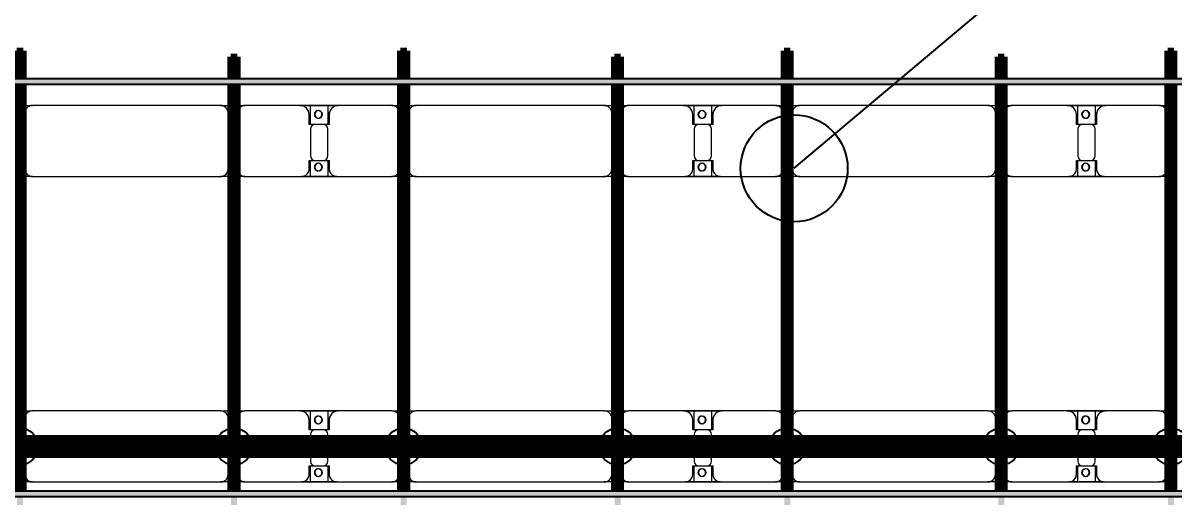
# Model space of a CAD drawing. Header units: millimetres. Extents: x -268744 to 115753, y -96240 to -10461.
# Drawn here: x -194474 to -186944, y -22647 to -19543 of the extents above; entities that cross this region are included whole.
import ezdxf

# ---------------------------------------------------------------- set-up
doc = ezdxf.new("R2010")
doc.units = ezdxf.units.MM
for name, color, linetype, lineweight in [('A-ANNO-DIMS', 211, 'Continuous', 9), ('A-ANNO-DIMS-900', 211, 'Continuous', 9), ('A-GENM', 13, 'Continuous', 9), ('S-BEAM', 12, 'Continuous', 9)]:
    doc.layers.add(name, color=color, linetype=linetype, lineweight=lineweight)
for name, color, linetype in [('GC-BICH NEO', 6, 'Continuous'), ('GC-DAY NEO', 5, 'Continuous'), ('GC-HOP 40x60 GIA CUONG', 1, 'Continuous')]:
    doc.layers.add(name, color=color, linetype=linetype)
doc.styles.add('Trebuchet MS', font='trebuc.ttf', dxfattribs={"width": 0.8, "height": 2700})
doc.dimstyles.new('Arc_Length_-_3mm_Trebuchet_MS_3', dxfattribs={"dimscale": 304.8, "dimtxt": 2783.567448, "dimasz": 2.952756, "dimexe": 4.429134, "dimexo": 4.429134, "dimgap": 0.885827, "dimtad": 1, "dimdec": 0, "dimrnd": 10, "dimzin": 0, "dimdsep": 46, "dimtxsty": 'Trebuchet MS', "dimblk1": 'OBLIQUE', "dimblk2": 'OBLIQUE', "dimsah": 1, "dimcen": 0.09, "dimdle": 2.952756, "dimazin": 0, "dimtfac": 1, "dimtdec": 4, "dimtix": 1, "dimtmove": 0, "dimatfit": 3, "dimfxl": 1, "dimtvp": 1, "dimtfill": 1, "dimtolj": 1, "dimtzin": 0, "dimarcsym": 2})

# ---------------------------------------------------------------- blocks, each defined once
blk = doc.blocks.new('Dai phao do pin - DẢI PHAO ĐỠ PIN-V27-KHUNG KẾT CẤU BÈ PIN 1')
at = {"layer": 'A-GENM', "color": 7}
for p, q in [((59557.6, 241.6), (59619.7, 241.6)), ((59557.6, 241.6), (59619.7, 241.6)), ((60850.3, 241.6), (59619.7, 241.6)), ((60850.3, 241.6), (60917.6, 241.6)), ((60850.3, 241.6), (60917.6, 241.6)), ((60957.6, 241.6), (61009.7, 241.6)), ((60957.6, 241.6), (61009.7, 241.6)), ((61369.7, 241.6), (61009.7, 241.6)), ((61369.7, 241.6), (61552.2, 241.6)), ((61552.2, 241.6), (61369.7, 241.6)), ((61437.8, 241.6), (61620.3, 241.6)), ((61437.8, 116.2), (61437.8, 241.6)), ((61620.3, 241.6), (61437.8, 241.6)), ((61552.2, 241.6), (61552.2, 116.2)), ((61970.3, 241.6), (61620.3, 241.6)), ((61970.3, 241.6), (62027.6, 241.6)), ((61970.3, 241.6), (62027.6, 241.6)), ((62067.6, 241.6), (62129.7, 241.6)), ((62067.6, 241.6), (62129.7, 241.6)), ((63360.3, 241.6), (62129.7, 241.6)), ((63360.3, 241.6), (63427.6, 241.6)), ((63360.3, 241.6), (63427.6, 241.6)), ((63467.6, 241.6), (63519.7, 241.6)), ((63467.6, 241.6), (63519.7, 241.6)), ((63879.7, 241.6), (63519.7, 241.6)), ((63879.7, 241.6), (64062.2, 241.6)), ((64062.2, 241.6), (63879.7, 241.6)), ((63947.8, 241.6), (64130.3, 241.6)), ((63947.8, 116.2), (63947.8, 241.6)), ((64130.3, 241.6), (63947.8, 241.6)), ((64062.2, 241.6), (64062.2, 116.2)), ((64480.3, 241.6), (64130.3, 241.6)), ((64480.3, 241.6), (64537.6, 241.6)), ((64480.3, 241.6), (64537.6, 241.6)), ((64577.6, 241.6), (64639.7, 241.6)), ((64577.6, 241.6), (64639.7, 241.6)), ((65870.3, 241.6), (64639.7, 241.6)), ((65870.3, 241.6), (65937.6, 241.6)), ((65870.3, 241.6), (65937.6, 241.6)), ((65977.6, 241.6), (66029.7, 241.6)), ((65977.6, 241.6), (66029.7, 241.6)), ((66389.7, 241.6), (66029.7, 241.6)), ((66389.7, 241.6), (66572.2, 241.6)), ((66572.2, 241.6), (66389.7, 241.6)), ((66457.8, 241.6), (66640.3, 241.6)), ((66457.8, 116.2), (66457.8, 241.6)), ((66640.3, 241.6), (66457.8, 241.6)), ((66572.2, 241.6), (66572.2, 116.2)), ((66990.3, 241.6), (66640.3, 241.6)), ((66990.3, 241.6), (67047.6, 241.6)), ((66990.3, 241.6), (67047.6, 241.6)), ((59569.7, 191.6), (59569.7, -173.4)), ((60900.3, -173.4), (60900.3, 191.6)), ((60959.7, 191.6), (60959.7, -173.4)), ((61429.7, 118.2), (61429.7, 181.6)), ((61560.3, 181.6), (61560.3, 118.2)), ((62020.3, -173.4), (62020.3, 191.6)), ((62079.7, 191.6), (62079.7, -173.4)), ((63410.3, -173.4), (63410.3, 191.6)), ((63469.7, 191.6), (63469.7, -173.4)), ((63939.7, 118.2), (63939.7, 181.6)), ((64070.3, 181.6), (64070.3, 118.2)), ((64530.3, -173.4), (64530.3, 191.6)), ((64589.7, 191.6), (64589.7, -173.4)), ((65920.3, -173.4), (65920.3, 191.6)), ((65979.7, 191.6), (65979.7, -173.4)), ((66449.7, 118.2), (66449.7, 181.6)), ((66580.3, 181.6), (66580.3, 118.2)), ((67040.3, -173.4), (67040.3, 191.6)), ((61522.2, 118.2), (61429.7, 118.2)), ((61437.8, 88.2), (61437.8, -88.2)), ((61560.3, 118.2), (61467.8, 118.2)), ((61552.2, -88.2), (61552.2, 88.2)), ((64032.2, 118.2), (63939.7, 118.2)), ((63947.8, 88.2), (63947.8, -88.2)), ((64070.3, 118.2), (63977.8, 118.2)), ((64062.2, -88.2), (64062.2, 88.2)), ((66542.2, 118.2), (66449.7, 118.2)), ((66457.8, 88.2), (66457.8, -88.2)), ((66580.3, 118.2), (66487.8, 118.2)), ((66572.2, -88.2), (66572.2, 88.2)), ((61429.7, -173.4), (61429.7, -118.2)), ((61429.7, -118.2), (61522.2, -118.2)), ((61437.8, -223.4), (61437.8, -116.2)), ((61467.8, -118.2), (61560.3, -118.2)), ((61552.2, -116.2), (61552.2, -223.4)), ((61560.3, -118.2), (61560.3, -173.4)), ((63939.7, -173.4), (63939.7, -118.2)), ((63939.7, -118.2), (64032.2, -118.2)), ((63947.8, -223.4), (63947.8, -116.2)), ((63977.8, -118.2), (64070.3, -118.2)), ((64062.2, -116.2), (64062.2, -223.4)), ((64070.3, -118.2), (64070.3, -173.4)), ((66449.7, -173.4), (66449.7, -118.2)), ((66449.7, -118.2), (66542.2, -118.2)), ((66457.8, -223.4), (66457.8, -116.2)), ((66487.8, -118.2), (66580.3, -118.2)), ((66572.2, -116.2), (66572.2, -223.4)), ((66580.3, -118.2), (66580.3, -173.4)), ((59619.7, -223.4), (59557.6, -223.4)), ((59619.7, -223.4), (59557.6, -223.4)), ((59619.7, -223.4), (60850.3, -223.4)), ((60917.6, -223.4), (60850.3, -223.4)), ((60917.6, -223.4), (60850.3, -223.4)), ((61009.7, -223.4), (60957.6, -223.4)), ((61009.7, -223.4), (60957.6, -223.4)), ((61009.7, -223.4), (61379.7, -223.4)), ((61552.2, -223.4), (61379.7, -223.4)), ((61379.7, -223.4), (61552.2, -223.4)), ((61610.3, -223.4), (61437.8, -223.4)), ((61437.8, -223.4), (61610.3, -223.4)), ((61610.3, -223.4), (61970.3, -223.4)), ((62027.6, -223.4), (61970.3, -223.4)), ((62027.6, -223.4), (61970.3, -223.4)), ((62129.7, -223.4), (62067.6, -223.4)), ((62129.7, -223.4), (62067.6, -223.4)), ((62129.7, -223.4), (63360.3, -223.4)), ((63427.6, -223.4), (63360.3, -223.4)), ((63427.6, -223.4), (63360.3, -223.4)), ((63519.7, -223.4), (63467.6, -223.4)), ((63519.7, -223.4), (63467.6, -223.4)), ((63519.7, -223.4), (63889.7, -223.4)), ((64062.2, -223.4), (63889.7, -223.4)), ((63889.7, -223.4), (64062.2, -223.4)), ((64120.3, -223.4), (63947.8, -223.4)), ((63947.8, -223.4), (64120.3, -223.4)), ((64120.3, -223.4), (64480.3, -223.4)), ((64537.6, -223.4), (64480.3, -223.4)), ((64537.6, -223.4), (64480.3, -223.4)), ((64639.7, -223.4), (64577.6, -223.4)), ((64639.7, -223.4), (64577.6, -223.4)), ((64639.7, -223.4), (65870.3, -223.4)), ((65937.6, -223.4), (65870.3, -223.4)), ((65937.6, -223.4), (65870.3, -223.4)), ((66029.7, -223.4), (65977.6, -223.4)), ((66029.7, -223.4), (65977.6, -223.4)), ((66029.7, -223.4), (66399.7, -223.4)), ((66572.2, -223.4), (66399.7, -223.4)), ((66399.7, -223.4), (66572.2, -223.4)), ((66630.3, -223.4), (66457.8, -223.4)), ((66457.8, -223.4), (66630.3, -223.4)), ((66630.3, -223.4), (66990.3, -223.4)), ((67047.6, -223.4), (66990.3, -223.4)), ((67047.6, -223.4), (66990.3, -223.4))]:
    blk.add_line(p, q, dxfattribs=at)
for centre, radius, start, end in [((59619.7, 191.6), 50, 90, 180), ((59619.7, 191.6), 50, 105, 135), ((60850.3, 191.6), 50, 0, 90), ((60850.3, 191.6), 50, 60, 90), ((61009.7, 191.6), 50, 90, 180), ((61009.7, 191.6), 50, 105, 180), ((61369.7, 181.6), 60, 360, 90), ((61369.7, 181.6), 60, 360, 60), ((61620.3, 181.6), 60, 90, 180), ((61620.3, 181.6), 60, 120, 180), ((61970.3, 191.6), 50, 360, 90), ((61970.3, 191.6), 50, 360, 75), ((62129.7, 191.6), 50, 90, 180), ((62129.7, 191.6), 50, 105, 135), ((63360.3, 191.6), 50, 0, 90), ((63360.3, 191.6), 50, 60, 90), ((63519.7, 191.6), 50, 90, 180), ((63519.7, 191.6), 50, 105, 180), ((63879.7, 181.6), 60, 0, 90), ((63879.7, 181.6), 60, 0, 60), ((64130.3, 181.6), 60, 90, 180), ((64130.3, 181.6), 60, 120, 180), ((64480.3, 191.6), 50, 0, 90), ((64480.3, 191.6), 50, 0, 75), ((64639.7, 191.6), 50, 90, 180), ((64639.7, 191.6), 50, 105, 135), ((65870.3, 191.6), 50, 0, 90), ((65870.3, 191.6), 50, 60, 90), ((66029.7, 191.6), 50, 90, 180), ((66029.7, 191.6), 50, 105, 180), ((66389.7, 181.6), 60, 0, 90), ((66389.7, 181.6), 60, 0, 60), ((66640.3, 181.6), 60, 90, 180), ((66640.3, 181.6), 60, 120, 180), ((66990.3, 191.6), 50, 0, 90), ((66990.3, 191.6), 50, 0, 75), ((59619.7, 191.6), 50, 150, 180), ((60850.3, 191.6), 50, 15, 30), ((61488.6, 183.2), 25, 360, 180), ((61488.6, 183.2), 25, 180, 0), ((61488.6, 183.2), 25, 360, 165), ((61491.4, 183.2), 25, 360, 180), ((61491.4, 183.2), 25, 90, 180), ((61491.4, 183.2), 25, 180, 0), ((61491.4, 183.2), 25, 180, 300), ((61488.6, 183.2), 25, 210, 360), ((61491.4, 183.2), 25, 15, 75), ((61491.4, 183.2), 25, 330, 345), ((62129.7, 191.6), 50, 150, 180), ((63360.3, 191.6), 50, 15, 30), ((63998.6, 183.2), 25, 360, 180), ((63998.6, 183.2), 25, 180, 360), ((63998.6, 183.2), 25, 360, 165), ((64001.4, 183.2), 25, 360, 180), ((64001.4, 183.2), 25, 90, 180), ((64001.4, 183.2), 25, 180, 0), ((64001.4, 183.2), 25, 180, 300), ((63998.6, 183.2), 25, 210, 360), ((64001.4, 183.2), 25, 15, 75), ((64001.4, 183.2), 25, 330, 345), ((64639.7, 191.6), 50, 150, 180), ((65870.3, 191.6), 50, 15, 30), ((66508.6, 183.2), 25, 360, 180), ((66508.6, 183.2), 25, 180, 0), ((66508.6, 183.2), 25, 360, 165), ((66511.4, 183.2), 25, 0, 180), ((66511.4, 183.2), 25, 90, 180), ((66511.4, 183.2), 25, 180, 0), ((66511.4, 183.2), 25, 180, 300), ((66508.6, 183.2), 25, 210, 360), ((66511.4, 183.2), 25, 15, 75), ((66511.4, 183.2), 25, 330, 345), ((61467.8, 88.2), 30, 90, 180), ((61522.2, 88.2), 30, 360, 90), ((63977.8, 88.2), 30, 90, 180), ((64032.2, 88.2), 30, 360, 90), ((66487.8, 88.2), 30, 90, 180), ((66542.2, 88.2), 30, 0, 90), ((61467.8, -88.2), 30, 180, 270), ((61488.6, -161.8), 25, 360, 180), ((61488.6, -161.8), 25, 105, 165), ((61491.4, -161.8), 25, 360, 180), ((61491.4, -161.8), 25, 105, 180), ((61488.6, -161.8), 25, 360, 75), ((61491.4, -161.8), 25, 15, 75), ((61522.2, -88.2), 30, 270, 0), ((63977.8, -88.2), 30, 180, 270), ((63998.6, -161.8), 25, 360, 180), ((63998.6, -161.8), 25, 105, 165), ((64001.4, -161.8), 25, 360, 180), ((64001.4, -161.8), 25, 105, 180), ((63998.6, -161.8), 25, 360, 75), ((64001.4, -161.8), 25, 15, 75), ((64032.2, -88.2), 30, 270, 0), ((66487.8, -88.2), 30, 180, 270), ((66508.6, -161.8), 25, 360, 180), ((66508.6, -161.8), 25, 105, 165), ((66511.4, -161.8), 25, 0, 180), ((66511.4, -161.8), 25, 105, 180), ((66508.6, -161.8), 25, 360, 75), ((66511.4, -161.8), 25, 15, 75), ((66542.2, -88.2), 30, 270, 360), ((59619.7, -173.4), 50, 180, 270), ((59619.7, -173.4), 50, 180, 210), ((59619.7, -173.4), 50, 240, 270), ((60850.3, -173.4), 50, 270, 360), ((60850.3, -173.4), 50, 285, 300), ((60850.3, -173.4), 50, 330, 360), ((61009.7, -173.4), 50, 180, 270), ((61009.7, -173.4), 50, 180, 255), ((61379.7, -173.4), 50, 270, 0), ((61379.7, -173.4), 50, 285, 0), ((61488.6, -161.8), 25, 180, 360), ((61488.6, -161.8), 25, 195, 360), ((61491.4, -161.8), 25, 180, 0), ((61491.4, -161.8), 25, 180, 270), ((61491.4, -161.8), 25, 285, 345), ((61610.3, -173.4), 50, 180, 270), ((61610.3, -173.4), 50, 180, 255), ((61970.3, -173.4), 50, 270, 0), ((61970.3, -173.4), 50, 285, 0), ((62129.7, -173.4), 50, 180, 270), ((62129.7, -173.4), 50, 180, 210), ((62129.7, -173.4), 50, 240, 270), ((63360.3, -173.4), 50, 270, 360), ((63360.3, -173.4), 50, 285, 300), ((63360.3, -173.4), 50, 330, 360), ((63519.7, -173.4), 50, 180, 270), ((63519.7, -173.4), 50, 180, 255), ((63889.7, -173.4), 50, 270, 0), ((63889.7, -173.4), 50, 285, 0), ((63998.6, -161.8), 25, 180, 360), ((63998.6, -161.8), 25, 195, 360), ((64001.4, -161.8), 25, 180, 0), ((64001.4, -161.8), 25, 180, 270), ((64001.4, -161.8), 25, 285, 345), ((64120.3, -173.4), 50, 180, 270), ((64120.3, -173.4), 50, 180, 255), ((64480.3, -173.4), 50, 270, 360), ((64480.3, -173.4), 50, 285, 0), ((64639.7, -173.4), 50, 180, 270), ((64639.7, -173.4), 50, 180, 210), ((64639.7, -173.4), 50, 240, 270), ((65870.3, -173.4), 50, 270, 360), ((65870.3, -173.4), 50, 285, 300), ((65870.3, -173.4), 50, 330, 360), ((66029.7, -173.4), 50, 180, 270), ((66029.7, -173.4), 50, 180, 255), ((66399.7, -173.4), 50, 270, 360), ((66399.7, -173.4), 50, 285, 0), ((66508.6, -161.8), 25, 180, 360), ((66508.6, -161.8), 25, 195, 360), ((66511.4, -161.8), 25, 180, 360), ((66511.4, -161.8), 25, 180, 270), ((66511.4, -161.8), 25, 285, 345), ((66630.3, -173.4), 50, 180, 270), ((66630.3, -173.4), 50, 180, 255), ((66990.3, -173.4), 50, 270, 0), ((66990.3, -173.4), 50, 285, 0)]:
    blk.add_arc(centre, radius, start, end, dxfattribs=at)
blk = doc.blocks.new('Dai phao do pin - DẢI PHAO ĐỠ PIN-V28-KHUNG KẾT CẤU BÈ PIN 1')
at = {"layer": 'A-GENM', "color": 7}
for p, q in [((59557.6, 241.6), (59619.7, 241.6)), ((59557.6, 241.6), (59619.7, 241.6)), ((60850.3, 241.6), (59619.7, 241.6)), ((60850.3, 241.6), (60917.6, 241.6)), ((60850.3, 241.6), (60917.6, 241.6)), ((60957.6, 241.6), (61009.7, 241.6)), ((60957.6, 241.6), (61009.7, 241.6)), ((61369.7, 241.6), (61009.7, 241.6)), ((61369.7, 241.6), (61552.2, 241.6)), ((61552.2, 241.6), (61369.7, 241.6)), ((61437.8, 241.6), (61620.3, 241.6)), ((61437.8, 116.2), (61437.8, 241.6)), ((61620.3, 241.6), (61437.8, 241.6)), ((61552.2, 241.6), (61552.2, 116.2)), ((61970.3, 241.6), (61620.3, 241.6)), ((61970.3, 241.6), (62027.6, 241.6)), ((61970.3, 241.6), (62027.6, 241.6)), ((62067.6, 241.6), (62129.7, 241.6)), ((62067.6, 241.6), (62129.7, 241.6)), ((63360.3, 241.6), (62129.7, 241.6)), ((63360.3, 241.6), (63427.6, 241.6)), ((63360.3, 241.6), (63427.6, 241.6)), ((63467.6, 241.6), (63519.7, 241.6)), ((63467.6, 241.6), (63519.7, 241.6)), ((63879.7, 241.6), (63519.7, 241.6)), ((63879.7, 241.6), (64062.2, 241.6)), ((64062.2, 241.6), (63879.7, 241.6)), ((63947.8, 241.6), (64130.3, 241.6)), ((63947.8, 116.2), (63947.8, 241.6)), ((64130.3, 241.6), (63947.8, 241.6)), ((64062.2, 241.6), (64062.2, 116.2)), ((64480.3, 241.6), (64130.3, 241.6)), ((64480.3, 241.6), (64537.6, 241.6)), ((64480.3, 241.6), (64537.6, 241.6)), ((64577.6, 241.6), (64639.7, 241.6)), ((64577.6, 241.6), (64639.7, 241.6)), ((65870.3, 241.6), (64639.7, 241.6)), ((65870.3, 241.6), (65937.6, 241.6)), ((65870.3, 241.6), (65937.6, 241.6)), ((65977.6, 241.6), (66029.7, 241.6)), ((65977.6, 241.6), (66029.7, 241.6)), ((66389.7, 241.6), (66029.7, 241.6)), ((66389.7, 241.6), (66572.2, 241.6)), ((66572.2, 241.6), (66389.7, 241.6)), ((66457.8, 241.6), (66640.3, 241.6)), ((66457.8, 116.2), (66457.8, 241.6)), ((66640.3, 241.6), (66457.8, 241.6)), ((66572.2, 241.6), (66572.2, 116.2)), ((66990.3, 241.6), (66640.3, 241.6)), ((66990.3, 241.6), (67047.6, 241.6)), ((66990.3, 241.6), (67047.6, 241.6)), ((59569.7, 191.6), (59569.7, -173.4)), ((60900.3, -173.4), (60900.3, 191.6)), ((60959.7, 191.6), (60959.7, -173.4)), ((61429.7, 118.2), (61429.7, 181.6)), ((61560.3, 181.6), (61560.3, 118.2)), ((62020.3, -173.4), (62020.3, 191.6)), ((62079.7, 191.6), (62079.7, -173.4)), ((63410.3, -173.4), (63410.3, 191.6)), ((63469.7, 191.6), (63469.7, -173.4)), ((63939.7, 118.2), (63939.7, 181.6)), ((64070.3, 181.6), (64070.3, 118.2)), ((64530.3, -173.4), (64530.3, 191.6)), ((64589.7, 191.6), (64589.7, -173.4)), ((65920.3, -173.4), (65920.3, 191.6)), ((65979.7, 191.6), (65979.7, -173.4)), ((66449.7, 118.2), (66449.7, 181.6)), ((66580.3, 181.6), (66580.3, 118.2)), ((67040.3, -173.4), (67040.3, 191.6)), ((61522.2, 118.2), (61429.7, 118.2)), ((61437.8, 88.2), (61437.8, -88.2)), ((61560.3, 118.2), (61467.8, 118.2)), ((61552.2, -88.2), (61552.2, 88.2)), ((64032.2, 118.2), (63939.7, 118.2)), ((63947.8, 88.2), (63947.8, -88.2)), ((64070.3, 118.2), (63977.8, 118.2)), ((64062.2, -88.2), (64062.2, 88.2)), ((66542.2, 118.2), (66449.7, 118.2)), ((66457.8, 88.2), (66457.8, -88.2)), ((66580.3, 118.2), (66487.8, 118.2)), ((66572.2, -88.2), (66572.2, 88.2)), ((61429.7, -173.4), (61429.7, -118.2)), ((61429.7, -118.2), (61522.2, -118.2)), ((61437.8, -223.4), (61437.8, -116.2)), ((61467.8, -118.2), (61560.3, -118.2)), ((61552.2, -116.2), (61552.2, -223.4)), ((61560.3, -118.2), (61560.3, -173.4)), ((63939.7, -173.4), (63939.7, -118.2)), ((63939.7, -118.2), (64032.2, -118.2)), ((63947.8, -223.4), (63947.8, -116.2)), ((63977.8, -118.2), (64070.3, -118.2)), ((64062.2, -116.2), (64062.2, -223.4)), ((64070.3, -118.2), (64070.3, -173.4)), ((66449.7, -173.4), (66449.7, -118.2)), ((66449.7, -118.2), (66542.2, -118.2)), ((66457.8, -223.4), (66457.8, -116.2)), ((66487.8, -118.2), (66580.3, -118.2)), ((66572.2, -116.2), (66572.2, -223.4)), ((66580.3, -118.2), (66580.3, -173.4)), ((59619.7, -223.4), (59557.6, -223.4)), ((59619.7, -223.4), (59557.6, -223.4)), ((59619.7, -223.4), (60850.3, -223.4)), ((60917.6, -223.4), (60850.3, -223.4)), ((60917.6, -223.4), (60850.3, -223.4)), ((61009.7, -223.4), (60957.6, -223.4)), ((61009.7, -223.4), (60957.6, -223.4)), ((61009.7, -223.4), (61379.7, -223.4)), ((61552.2, -223.4), (61379.7, -223.4)), ((61379.7, -223.4), (61552.2, -223.4)), ((61610.3, -223.4), (61437.8, -223.4)), ((61437.8, -223.4), (61610.3, -223.4)), ((61610.3, -223.4), (61970.3, -223.4)), ((62027.6, -223.4), (61970.3, -223.4)), ((62027.6, -223.4), (61970.3, -223.4)), ((62129.7, -223.4), (62067.6, -223.4)), ((62129.7, -223.4), (62067.6, -223.4)), ((62129.7, -223.4), (63360.3, -223.4)), ((63427.6, -223.4), (63360.3, -223.4)), ((63427.6, -223.4), (63360.3, -223.4)), ((63519.7, -223.4), (63467.6, -223.4)), ((63519.7, -223.4), (63467.6, -223.4)), ((63519.7, -223.4), (63889.7, -223.4)), ((64062.2, -223.4), (63889.7, -223.4)), ((63889.7, -223.4), (64062.2, -223.4)), ((64120.3, -223.4), (63947.8, -223.4)), ((63947.8, -223.4), (64120.3, -223.4)), ((64120.3, -223.4), (64480.3, -223.4)), ((64537.6, -223.4), (64480.3, -223.4)), ((64537.6, -223.4), (64480.3, -223.4)), ((64639.7, -223.4), (64577.6, -223.4)), ((64639.7, -223.4), (64577.6, -223.4)), ((64639.7, -223.4), (65870.3, -223.4)), ((65937.6, -223.4), (65870.3, -223.4)), ((65937.6, -223.4), (65870.3, -223.4)), ((66029.7, -223.4), (65977.6, -223.4)), ((66029.7, -223.4), (65977.6, -223.4)), ((66029.7, -223.4), (66399.7, -223.4)), ((66572.2, -223.4), (66399.7, -223.4)), ((66399.7, -223.4), (66572.2, -223.4)), ((66630.3, -223.4), (66457.8, -223.4)), ((66457.8, -223.4), (66630.3, -223.4)), ((66630.3, -223.4), (66990.3, -223.4)), ((67047.6, -223.4), (66990.3, -223.4)), ((67047.6, -223.4), (66990.3, -223.4))]:
    blk.add_line(p, q, dxfattribs=at)
for centre, radius, start, end in [((59619.7, 191.6), 50, 90, 180), ((59619.7, 191.6), 50, 105, 135), ((60850.3, 191.6), 50, 0, 90), ((60850.3, 191.6), 50, 60, 90), ((61009.7, 191.6), 50, 90, 180), ((61009.7, 191.6), 50, 105, 180), ((61369.7, 181.6), 60, 360, 90), ((61369.7, 181.6), 60, 360, 60), ((61620.3, 181.6), 60, 90, 180), ((61620.3, 181.6), 60, 120, 180), ((61970.3, 191.6), 50, 360, 90), ((61970.3, 191.6), 50, 360, 75), ((62129.7, 191.6), 50, 90, 180), ((62129.7, 191.6), 50, 105, 135), ((63360.3, 191.6), 50, 0, 90), ((63360.3, 191.6), 50, 60, 90), ((63519.7, 191.6), 50, 90, 180), ((63519.7, 191.6), 50, 105, 180), ((63879.7, 181.6), 60, 0, 90), ((63879.7, 181.6), 60, 0, 60), ((64130.3, 181.6), 60, 90, 180), ((64130.3, 181.6), 60, 120, 180), ((64480.3, 191.6), 50, 0, 90), ((64480.3, 191.6), 50, 0, 75), ((64639.7, 191.6), 50, 90, 180), ((64639.7, 191.6), 50, 105, 135), ((65870.3, 191.6), 50, 0, 90), ((65870.3, 191.6), 50, 60, 90), ((66029.7, 191.6), 50, 90, 180), ((66029.7, 191.6), 50, 105, 180), ((66389.7, 181.6), 60, 0, 90), ((66389.7, 181.6), 60, 0, 60), ((66640.3, 181.6), 60, 90, 180), ((66640.3, 181.6), 60, 120, 180), ((66990.3, 191.6), 50, 0, 90), ((66990.3, 191.6), 50, 0, 75), ((59619.7, 191.6), 50, 150, 180), ((60850.3, 191.6), 50, 15, 30), ((61488.6, 183.2), 25, 360, 180), ((61488.6, 183.2), 25, 180, 0), ((61488.6, 183.2), 25, 360, 165), ((61491.4, 183.2), 25, 360, 180), ((61491.4, 183.2), 25, 90, 180), ((61491.4, 183.2), 25, 180, 0), ((61491.4, 183.2), 25, 180, 300), ((61488.6, 183.2), 25, 210, 360), ((61491.4, 183.2), 25, 15, 75), ((61491.4, 183.2), 25, 330, 345), ((62129.7, 191.6), 50, 150, 180), ((63360.3, 191.6), 50, 15, 30), ((63998.6, 183.2), 25, 360, 180), ((63998.6, 183.2), 25, 180, 360), ((63998.6, 183.2), 25, 360, 165), ((64001.4, 183.2), 25, 360, 180), ((64001.4, 183.2), 25, 90, 180), ((64001.4, 183.2), 25, 180, 0), ((64001.4, 183.2), 25, 180, 300), ((63998.6, 183.2), 25, 210, 360), ((64001.4, 183.2), 25, 15, 75), ((64001.4, 183.2), 25, 330, 345), ((64639.7, 191.6), 50, 150, 180), ((65870.3, 191.6), 50, 15, 30), ((66508.6, 183.2), 25, 360, 180), ((66508.6, 183.2), 25, 180, 0), ((66508.6, 183.2), 25, 360, 165), ((66511.4, 183.2), 25, 0, 180), ((66511.4, 183.2), 25, 90, 180), ((66511.4, 183.2), 25, 180, 0), ((66511.4, 183.2), 25, 180, 300), ((66508.6, 183.2), 25, 210, 360), ((66511.4, 183.2), 25, 15, 75), ((66511.4, 183.2), 25, 330, 345), ((61467.8, 88.2), 30, 90, 180), ((61522.2, 88.2), 30, 360, 90), ((63977.8, 88.2), 30, 90, 180), ((64032.2, 88.2), 30, 360, 90), ((66487.8, 88.2), 30, 90, 180), ((66542.2, 88.2), 30, 0, 90), ((61467.8, -88.2), 30, 180, 270), ((61488.6, -161.8), 25, 360, 180), ((61488.6, -161.8), 25, 105, 165), ((61491.4, -161.8), 25, 360, 180), ((61491.4, -161.8), 25, 105, 180), ((61488.6, -161.8), 25, 360, 75), ((61491.4, -161.8), 25, 15, 75), ((61522.2, -88.2), 30, 270, 0), ((63977.8, -88.2), 30, 180, 270), ((63998.6, -161.8), 25, 360, 180), ((63998.6, -161.8), 25, 105, 165), ((64001.4, -161.8), 25, 360, 180), ((64001.4, -161.8), 25, 105, 180), ((63998.6, -161.8), 25, 360, 75), ((64001.4, -161.8), 25, 15, 75), ((64032.2, -88.2), 30, 270, 0), ((66487.8, -88.2), 30, 180, 270), ((66508.6, -161.8), 25, 360, 180), ((66508.6, -161.8), 25, 105, 165), ((66511.4, -161.8), 25, 0, 180), ((66511.4, -161.8), 25, 105, 180), ((66508.6, -161.8), 25, 360, 75), ((66511.4, -161.8), 25, 15, 75), ((66542.2, -88.2), 30, 270, 360), ((59619.7, -173.4), 50, 180, 270), ((59619.7, -173.4), 50, 180, 210), ((59619.7, -173.4), 50, 240, 270), ((60850.3, -173.4), 50, 270, 360), ((60850.3, -173.4), 50, 285, 300), ((60850.3, -173.4), 50, 330, 360), ((61009.7, -173.4), 50, 180, 270), ((61009.7, -173.4), 50, 180, 255), ((61379.7, -173.4), 50, 270, 0), ((61379.7, -173.4), 50, 285, 0), ((61488.6, -161.8), 25, 180, 360), ((61488.6, -161.8), 25, 195, 360), ((61491.4, -161.8), 25, 180, 0), ((61491.4, -161.8), 25, 180, 270), ((61491.4, -161.8), 25, 285, 345), ((61610.3, -173.4), 50, 180, 270), ((61610.3, -173.4), 50, 180, 255), ((61970.3, -173.4), 50, 270, 0), ((61970.3, -173.4), 50, 285, 0), ((62129.7, -173.4), 50, 180, 270), ((62129.7, -173.4), 50, 180, 210), ((62129.7, -173.4), 50, 240, 270), ((63360.3, -173.4), 50, 270, 360), ((63360.3, -173.4), 50, 285, 300), ((63360.3, -173.4), 50, 330, 360), ((63519.7, -173.4), 50, 180, 270), ((63519.7, -173.4), 50, 180, 255), ((63889.7, -173.4), 50, 270, 0), ((63889.7, -173.4), 50, 285, 0), ((63998.6, -161.8), 25, 180, 360), ((63998.6, -161.8), 25, 195, 360), ((64001.4, -161.8), 25, 180, 0), ((64001.4, -161.8), 25, 180, 270), ((64001.4, -161.8), 25, 285, 345), ((64120.3, -173.4), 50, 180, 270), ((64120.3, -173.4), 50, 180, 255), ((64480.3, -173.4), 50, 270, 360), ((64480.3, -173.4), 50, 285, 0), ((64639.7, -173.4), 50, 180, 270), ((64639.7, -173.4), 50, 180, 210), ((64639.7, -173.4), 50, 240, 270), ((65870.3, -173.4), 50, 270, 360), ((65870.3, -173.4), 50, 285, 300), ((65870.3, -173.4), 50, 330, 360), ((66029.7, -173.4), 50, 180, 270), ((66029.7, -173.4), 50, 180, 255), ((66399.7, -173.4), 50, 270, 360), ((66399.7, -173.4), 50, 285, 0), ((66508.6, -161.8), 25, 180, 360), ((66508.6, -161.8), 25, 195, 360), ((66511.4, -161.8), 25, 180, 360), ((66511.4, -161.8), 25, 180, 270), ((66511.4, -161.8), 25, 285, 345), ((66630.3, -173.4), 50, 180, 270), ((66630.3, -173.4), 50, 180, 255), ((66990.3, -173.4), 50, 270, 0), ((66990.3, -173.4), 50, 285, 0)]:
    blk.add_arc(centre, radius, start, end, dxfattribs=at)
blk = doc.blocks.new('Dầm C52 - Dầm C52-V2-KHUNG KẾT CẤU BÈ PIN 1')
at = {"layer": 'S-BEAM', "lineweight": 140}
h = blk.add_hatch(color=1, dxfattribs=at)
h.paths.add_polyline_path([(-25480.9, 20), (-25480.9, -20), (-25440.9, -20), (-25440.9, 20)])
h.paths.add_polyline_path([(-25400.9, 20), (-25400.9, -20), (-19440.9, -20), (-19443, 20), (-24983.5, 20)])
h.paths.add_polyline_path([(-19400.9, 20), (-19400.9, -20), (-13440.9, -20), (-13440.9, 20), (-18519.6, 20)])
h.paths.add_polyline_path([(-13400.9, -20), (-7440.9, -20), (-7440.9, 20), (-13400.9, 20)])
h.paths.add_polyline_path([(-7400.9, 20), (-7400.9, -20), (-1440.9, -20), (-1440.9, 20), (-6515.3, 20)])
h.paths.add_polyline_path([(-1400.9, 20), (-1400.9, -20), (4559.1, -20), (4559.1, 20), (-974.9, 20)])
h.paths.add_polyline_path([(4599.1, -20), (10559.1, -20), (10559.1, 20), (4599.1, 20)])
h.paths.add_polyline_path([(10599.1, -20), (16559.1, -20), (16559.1, 20), (10599.1, 20)])
h.paths.add_polyline_path([(16599.1, 20), (16599.1, -20), (22559.1, -20), (22559.1, 20), (17493.2, 20)])
h.paths.add_polyline_path([(22599.1, 20), (22599.1, -20), (25259.1, -20), (25259.1, 20), (23033.7, 20)])
h.paths.add_polyline_path([(25299.1, -20), (25480.9, -20), (25480.9, 20), (25299.1, 20)])
at = {"layer": 'S-BEAM', "color": 1, "lineweight": 140}
for p, q in [((22599.1, 20), (25259.1, 20)), ((25299.1, 20), (25480.9, 20)), ((25480.9, 20), (25480.9, -20)), ((25259.1, -20), (22599.1, -20)), ((25480.9, -20), (25299.1, -20))]:
    blk.add_line(p, q, dxfattribs=at)
blk = doc.blocks.new('Dầm C52 - Dầm C52-102503-KHUNG KẾT CẤU BÈ PIN 1')
at = {"layer": 'S-BEAM', "lineweight": 140}
h = blk.add_hatch(color=1, dxfattribs=at)
h.paths.add_polyline_path([(-25480.9, 20), (-25480.9, -20), (-25440.9, -20), (-25440.9, 20)])
h.paths.add_polyline_path([(-25400.9, 20), (-25400.9, -20), (-19440.9, -20), (-19443, 20), (-24983.5, 20)])
h.paths.add_polyline_path([(-19400.9, 20), (-19400.9, -20), (-13440.9, -20), (-13440.9, 20), (-17596.2, 20)])
h.paths.add_polyline_path([(-13400.9, -20), (-7440.9, -20), (-7440.9, 20), (-13400.9, 20)])
h.paths.add_polyline_path([(-7400.9, -20), (-1440.9, -20), (-1440.9, 20), (-7400.9, 20)])
h.paths.add_polyline_path([(-1400.9, -20), (4559.1, -20), (4559.1, 20), (-1400.9, 20)])
h.paths.add_polyline_path([(4599.1, -20), (10559.1, -20), (10559.1, 20), (4599.1, 20)])
h.paths.add_polyline_path([(10599.1, 20), (10599.1, -20), (16559.1, -20), (16559.1, 20), (11952.8, 20)])
h.paths.add_polyline_path([(16599.1, -20), (22559.1, -20), (22559.1, 20), (16599.1, 20)])
h.paths.add_polyline_path([(22599.1, -20), (25259.1, -20), (25259.1, 20), (22599.1, 20)])
h.paths.add_polyline_path([(25299.1, -20), (25441.8, -20), (25441.8, 20), (25299.1, 20)])
at = {"layer": 'S-BEAM', "color": 1, "lineweight": 140}
for p, q in [((22599.1, 20), (25259.1, 20)), ((25299.1, 20), (25441.8, 20)), ((25441.8, 20), (25441.8, -20)), ((25259.1, -20), (22599.1, -20)), ((25441.8, -20), (25299.1, -20))]:
    blk.add_line(p, q, dxfattribs=at)
blk = doc.blocks.new('Dầm C52 - Hộp 40x60-104813-KHUNG KẾT CẤU BÈ PIN 1')
at = {"layer": 'S-BEAM', "lineweight": 25}
blk.add_hatch(color=4, dxfattribs=at).paths.add_polyline_path([(-145811, -20), (145811, -20), (145811, 20), (-145811, 20)])
at = {"layer": 'S-BEAM', "color": 4, "lineweight": 25}
for p, q in [((-145811, 20), (145811, 20)), ((145811, -20), (-145811, -20))]:
    blk.add_line(p, q, dxfattribs=at)
blk = doc.blocks.new('Dầm C52 - Hộp 40x60-V24-KHUNG KẾT CẤU BÈ PIN 1')
at = {"layer": 'S-BEAM', "lineweight": 25}
blk.add_hatch(color=4, dxfattribs=at).paths.add_polyline_path([(-145811, -20), (145811, -20), (145811, 20), (-145811, 20)])
at = {"layer": 'S-BEAM', "color": 4, "lineweight": 25}
for p, q in [((-145811, 20), (145811, 20)), ((145811, -20), (-145811, -20))]:
    blk.add_line(p, q, dxfattribs=at)
blk = doc.blocks.new('be pin 1_rvt-1-KHUNG KẾT CẤU BÈ PIN 1')
at = {"layer": 'A-GENM', "lineweight": 9}
for name, p in [('Dai phao do pin - DẢI PHAO ĐỠ PIN-V28-KHUNG KẾT CẤU BÈ PIN 1', (-254031.8, -20324.7)), ('Dai phao do pin - DẢI PHAO ĐỠ PIN-V27-KHUNG KẾT CẤU BÈ PIN 1', (-254031.8, -22324.7))]:
    blk.add_blockref(name, p, dxfattribs=at)
at = {"layer": 'S-BEAM', "lineweight": 9, "rotation": 90.00000000032618}
for name, p in [('Dầm C52 - Dầm C52-V2-KHUNG KẾT CẤU BÈ PIN 1', (-194494.1, -45205.6)), ('Dầm C52 - Dầm C52-V2-KHUNG KẾT CẤU BÈ PIN 1', (-191984.1, -45205.6)), ('Dầm C52 - Dầm C52-V2-KHUNG KẾT CẤU BÈ PIN 1', (-189474.1, -45205.6)), ('Dầm C52 - Dầm C52-V2-KHUNG KẾT CẤU BÈ PIN 1', (-186964.1, -45205.6)), ('Dầm C52 - Dầm C52-102503-KHUNG KẾT CẤU BÈ PIN 1', (-193094.1, -45205.6)), ('Dầm C52 - Dầm C52-102503-KHUNG KẾT CẤU BÈ PIN 1', (-190584.1, -45205.6)), ('Dầm C52 - Dầm C52-102503-KHUNG KẾT CẤU BÈ PIN 1', (-188074.1, -45205.6))]:
    blk.add_blockref(name, p, dxfattribs=at)
at = {"layer": 'S-BEAM', "lineweight": 9}
for name, p in [('Dầm C52 - Hộp 40x60-V24-KHUNG KẾT CẤU BÈ PIN 1', (-110896.7, -19926.5)), ('Dầm C52 - Hộp 40x60-104813-KHUNG KẾT CẤU BÈ PIN 1', (-110896.7, -22626.5))]:
    blk.add_blockref(name, p, dxfattribs=at)
blk = doc.blocks.new('DIMBLOCK2-KHUNG KẾT CẤU BÈ PIN 1')
at = {"layer": 'A-ANNO-DIMS-900', "transparency": 16777216}
for p, q in [((-255984, -14861.3), (-255984, -13511.3)), ((-183734, -14861.3), (-183734, -13511.3)), ((-256884, -14861.3), (-183734, -14861.3)), ((-255984, -14861.3), (-255984, -18733.1)), ((-183734, -14861.3), (-183734, -18738.1))]:
    blk.add_line(p, q, dxfattribs=at)
at = {"layer": 'A-ANNO-DIMS-900', "lineweight": 70, "transparency": 16777216}
for p, q in [((-255984, -14861.3), (-255534, -14411.3)), ((-183734, -14861.3), (-183284, -14411.3)), ((-255984, -14861.3), (-256434, -15311.3)), ((-183734, -14861.3), (-184184, -15311.3))]:
    blk.add_line(p, q, dxfattribs=at)
at = {"layer": 'A-ANNO-DIMS-900', "color": 0, "transparency": 16777216, "insert": (-223397.4, -11136.4), "char_height": 2700, "width": 8492.24, "attachment_point": 1, "line_spacing_factor": 1.048425, "style": 'Trebuchet MS', "bg_fill": 3, "box_fill_scale": 1.25, "bg_fill_color": 256, "bg_fill_true_color": 13158600, "bg_fill_transparency": 0}
blk.add_mtext('72250', dxfattribs=at)
blk = doc.blocks.new('_Oblique')
at = {"color": 0, "linetype": 'ByBlock', "lineweight": -2}
blk.add_line((-0.5, -0.5), (0.5, 0.5), dxfattribs=at)

msp = doc.modelspace()

# ---------------------------------------------------------------- linework, layer by layer
at = {"layer": 'GC-BICH NEO'}
msp.add_circle((-189429.2, -20494.3), 350, dxfattribs=at)
at = {"layer": 'GC-HOP 40x60 GIA CUONG', "const_width": 150}
msp.add_lwpolyline([(-194729.2, -22315.6), (-180179.2, -22315.6)], dxfattribs=at)
at = {"layer": 'GC-HOP 40x60 GIA CUONG'}
for centre in [(-194494.1, -22315.6), (-193094.1, -22315.6), (-191984.1, -22315.6), (-190584.1, -22315.6), (-189474.1, -22315.6), (-188074.1, -22315.6), (-186964.1, -22315.6)]:
    msp.add_circle(centre, 120, dxfattribs=at)

# ---------------------------------------------------------------- block references
at = {"lineweight": 5}
msp.add_blockref('be pin 1_rvt-1-KHUNG KẾT CẤU BÈ PIN 1', (0, 0), dxfattribs=at)

# ---------------------------------------------------------------- next in the draw order: dimensions: what is measured, and where the dimension line sits
at = {"layer": 'A-ANNO-DIMS'}
dim = msp.add_linear_dim(base=(-183734, -14861.3), p1=(-255984, -20083.1), p2=(-183734, -20088.1), angle=0, dimstyle='Arc_Length_-_3mm_Trebuchet_MS_3', override={"dimpost": '<>', "dimfxl": 72250.000173}, dxfattribs=at)
dim.commit()
dim.dimension.update_dxf_attribs({"geometry": 'DIMBLOCK2-KHUNG KẾT CẤU BÈ PIN 1', "text_midpoint": (-219859, -13217.6)})

# ---------------------------------------------------------------- next in the draw order: linework, layer by layer
at = {"layer": 'GC-DAY NEO'}
msp.add_line((-189429.2, -20494.3), (-183315.9, -15334.2), dxfattribs=at)

doc.saveas('drawing.dxf')
